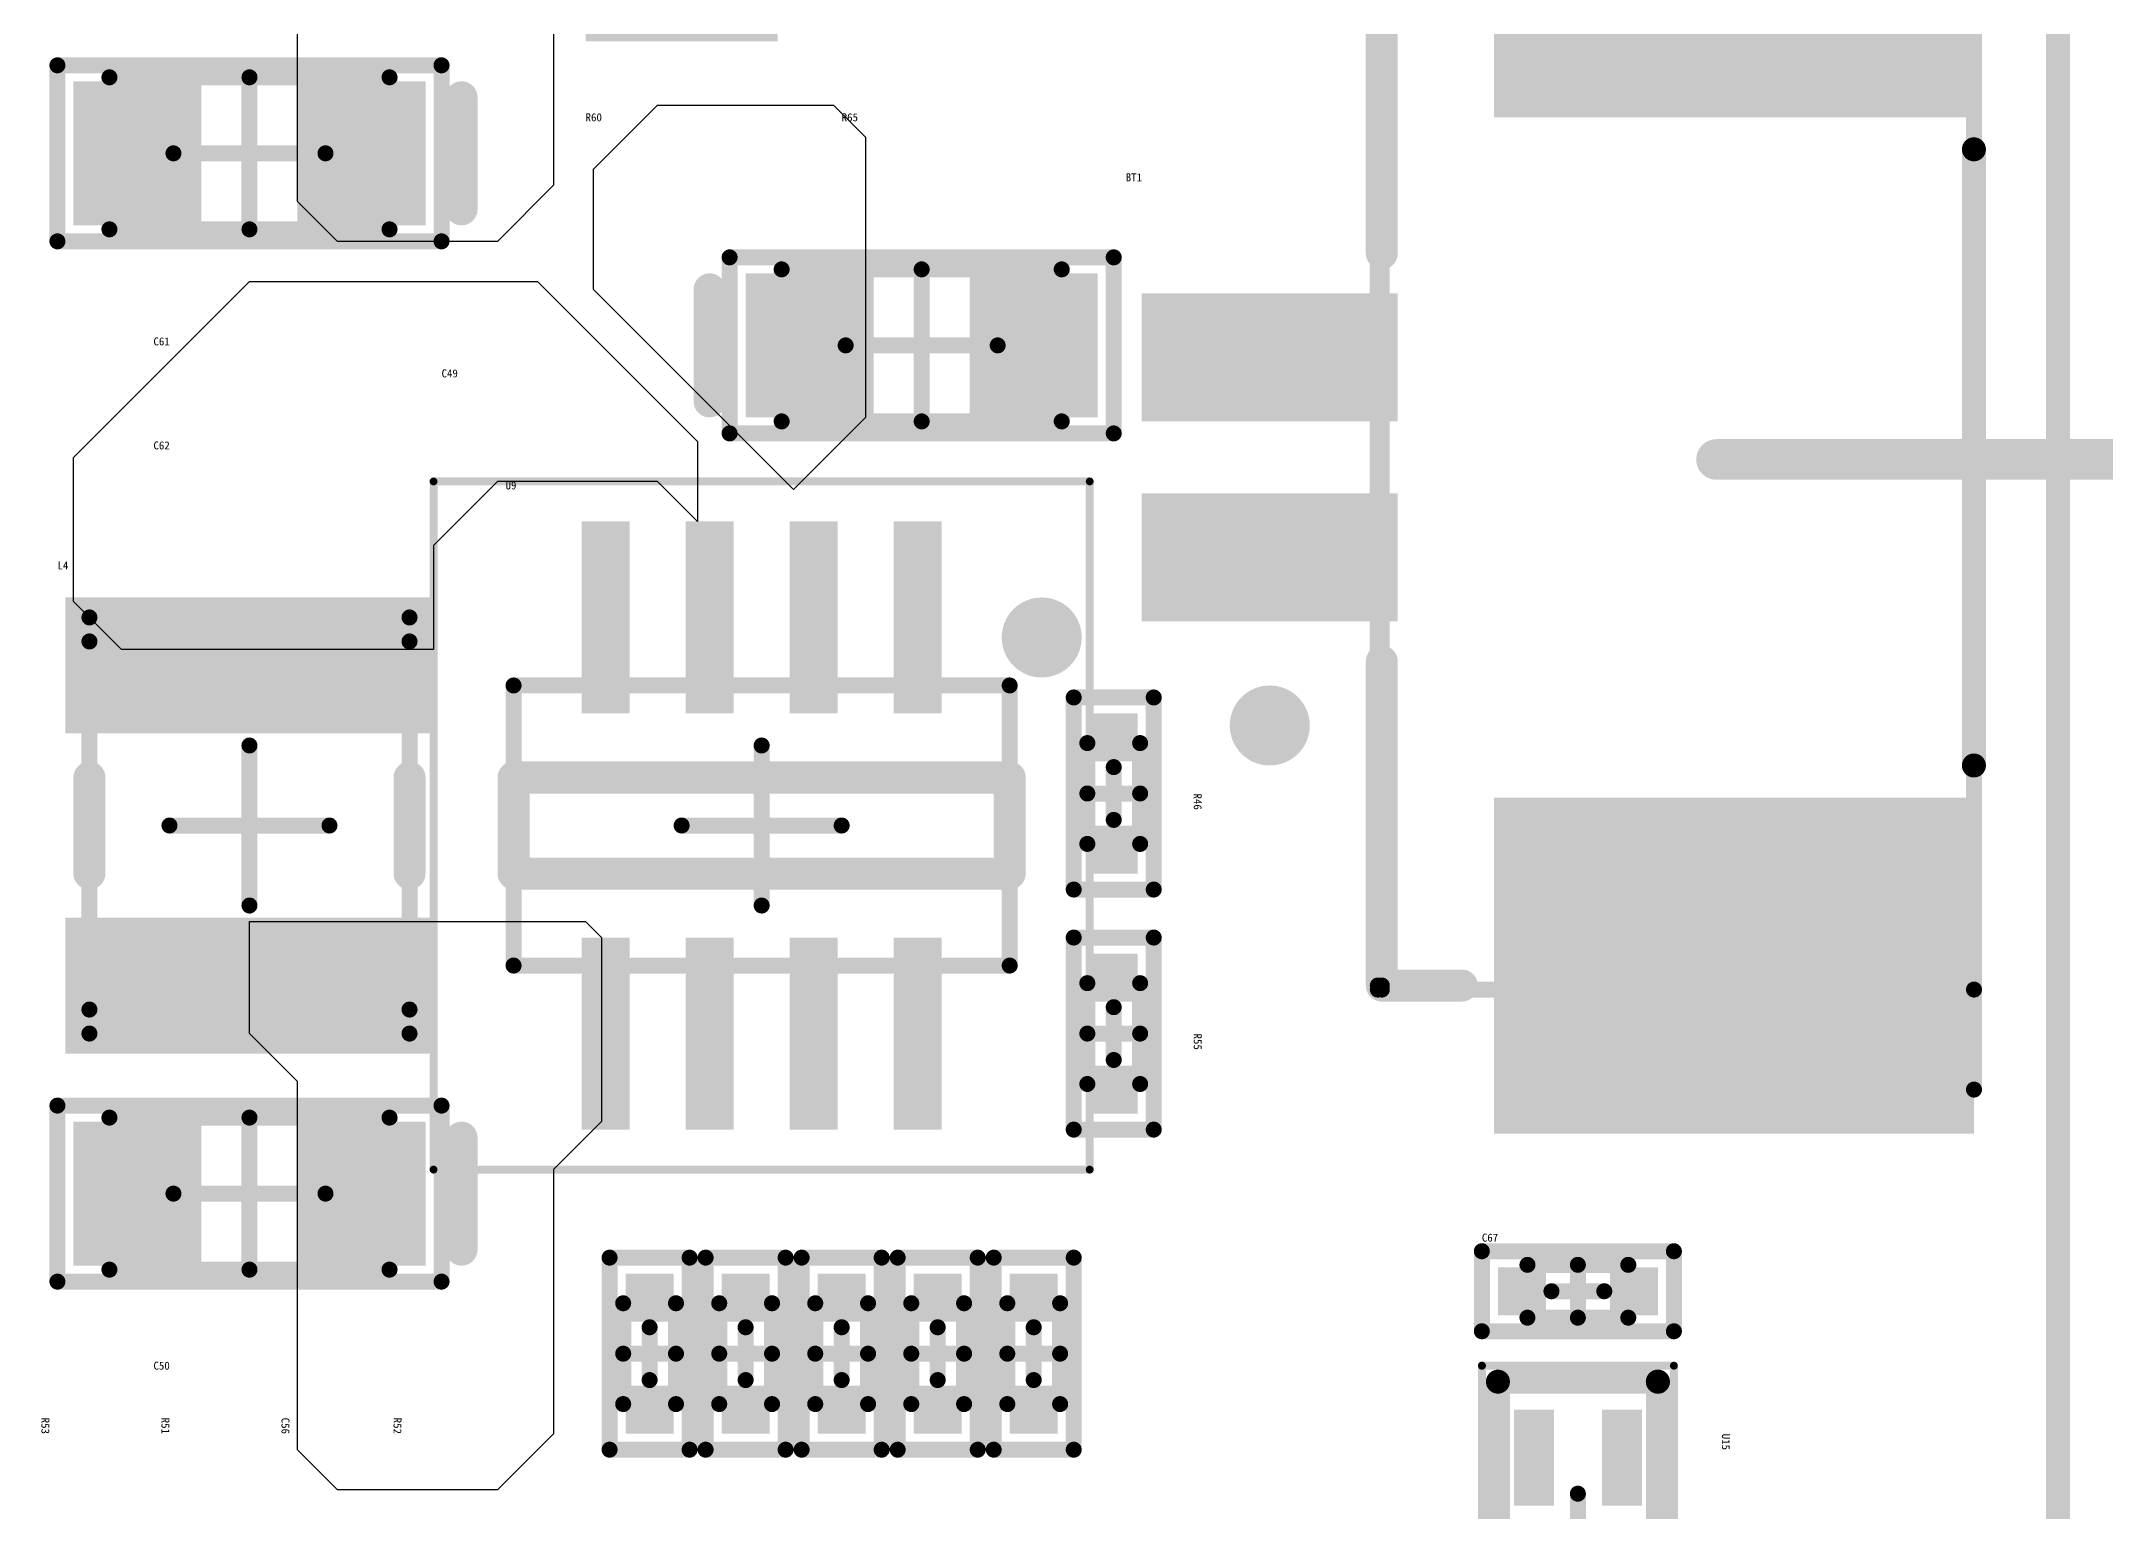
# Model space of a CAD drawing. Header units: millimetres. Extents: x 4 to 123, y 21 to 97.
# Drawn here: x 97.8 to 110.7, y 45.61 to 54.8 of the extents above; entities that cross this region are included whole.
import ezdxf

# ---------------------------------------------------------------- set-up
doc = ezdxf.new("R2010")
doc.units = ezdxf.units.MM
for name, color, linetype in [('KeepOutLayer', 6, 'Continuous'), ('Mechanical13', 56, 'Continuous'), ('Mechanical15', 56, 'Continuous'), ('Mechanical9', 56, 'Continuous'), ('TopLayer', 1, 'Continuous'), ('TopOverlay', 2, 'Continuous'), ('TopPaste', 8, 'Continuous')]:
    doc.layers.add(name, color=color, linetype=linetype)

msp = doc.modelspace()

# ---------------------------------------------------------------- linework, layer by layer
at = {"layer": 'KeepOutLayer', "const_width": 0.15}
msp.add_lwpolyline([(110.4, 28.4), (110.4, 78.6)], dxfattribs=at)
at = {"layer": 'Mechanical13', "const_width": 0.1}
for points in [[(106.175, 48.9), (106.175, 55.5)], [(109.875, 48.25), (109.875, 55.5)], [(98.225, 54.575), (99.975, 54.575)], [(98.225, 53.625), (98.225, 54.575)], [(99.975, 53.625), (99.975, 54.575)], [(98.225, 53.625), (99.975, 53.625)], [(102.425, 53.375), (104.175, 53.375)], [(102.425, 52.425), (102.425, 53.375)], [(104.175, 52.425), (104.175, 53.375)], [(102.425, 52.425), (104.175, 52.425)], [(98.1, 51.05), (100.1, 51.05)], [(98.1, 48.75), (98.1, 51.05)], [(100.1, 48.75), (100.1, 51.05)], [(100.75, 49.025), (100.75, 50.775)], [(100.75, 50.775), (103.85, 50.775)], [(103.85, 49.025), (103.85, 50.775)], [(104.335, 50.415), (104.665, 50.415)], [(104.335, 49.785), (104.335, 50.415)], [(104.665, 49.785), (104.665, 50.415)], [(104.335, 49.785), (104.665, 49.785)], [(100.75, 49.025), (103.85, 49.025)], [(104.335, 48.915), (104.665, 48.915)], [(104.335, 48.285), (104.335, 48.915)], [(104.665, 48.285), (104.665, 48.915)], [(106.175, 48.875), (109.875, 48.875)], [(98.1, 48.75), (100.1, 48.75)], [(104.335, 48.285), (104.665, 48.285)], [(98.225, 48.075), (99.975, 48.075)], [(98.225, 47.125), (98.225, 48.075)], [(99.975, 47.125), (99.975, 48.075)], [(98.225, 47.125), (99.975, 47.125)], [(107.085, 47.155), (107.715, 47.155)], [(107.085, 46.825), (107.085, 47.155)], [(107.715, 46.825), (107.715, 47.155)], [(101.435, 46.915), (101.765, 46.915)], [(101.435, 46.285), (101.435, 46.915)], [(101.765, 46.285), (101.765, 46.915)], [(102.035, 46.915), (102.365, 46.915)], [(102.035, 46.285), (102.035, 46.915)], [(102.365, 46.285), (102.365, 46.915)], [(102.635, 46.915), (102.965, 46.915)], [(102.635, 46.285), (102.635, 46.915)], [(102.965, 46.285), (102.965, 46.915)], [(103.235, 46.285), (103.235, 46.915)], [(103.235, 46.915), (103.565, 46.915)], [(103.565, 46.285), (103.565, 46.915)], [(103.835, 46.915), (104.165, 46.915)], [(103.835, 46.285), (103.835, 46.915)], [(104.165, 46.285), (104.165, 46.915)], [(107.085, 46.825), (107.715, 46.825)], [(106.9, 44.625), (106.9, 46.425)], [(106.9, 46.425), (107.9, 46.425)], [(107.9, 44.625), (107.9, 46.425)], [(101.435, 46.285), (101.765, 46.285)], [(102.035, 46.285), (102.365, 46.285)], [(102.635, 46.285), (102.965, 46.285)], [(103.235, 46.285), (103.565, 46.285)], [(103.835, 46.285), (104.165, 46.285)]]:
    msp.add_lwpolyline(points, dxfattribs=at)
at = {"layer": 'Mechanical13', "const_width": 0.05}
for points in [[(98.2, 54.575, 1), (98.25, 54.575, 1)], [(98.2, 54.575, 1), (98.25, 54.575, 1)], [(99.95, 54.575, 1), (100, 54.575, 1)], [(99.95, 54.575, 1), (100, 54.575, 1)], [(98.2, 53.625, 1), (98.25, 53.625, 1)], [(98.2, 53.625, 1), (98.25, 53.625, 1)], [(99.95, 53.625, 1), (100, 53.625, 1)], [(99.95, 53.625, 1), (100, 53.625, 1)], [(102.4, 53.375, 1), (102.45, 53.375, 1)], [(102.4, 53.375, 1), (102.45, 53.375, 1)], [(104.15, 53.375, 1), (104.2, 53.375, 1)], [(104.15, 53.375, 1), (104.2, 53.375, 1)], [(102.4, 52.425, 1), (102.45, 52.425, 1)], [(102.4, 52.425, 1), (102.45, 52.425, 1)], [(104.15, 52.425, 1), (104.2, 52.425, 1)], [(104.15, 52.425, 1), (104.2, 52.425, 1)], [(98.075, 51.05, 1), (98.125, 51.05, 1)], [(98.075, 51.05, 1), (98.125, 51.05, 1)], [(100.075, 51.05, 1), (100.125, 51.05, 1)], [(100.075, 51.05, 1), (100.125, 51.05, 1)], [(100.725, 50.775, 1), (100.775, 50.775, 1)], [(100.725, 50.775, 1), (100.775, 50.775, 1)], [(103.825, 50.775, 1), (103.875, 50.775, 1)], [(103.825, 50.775, 1), (103.875, 50.775, 1)], [(104.31, 50.415, 1), (104.36, 50.415, 1)], [(104.31, 50.415, 1), (104.36, 50.415, 1)], [(104.64, 50.415, 1), (104.69, 50.415, 1)], [(104.64, 50.415, 1), (104.69, 50.415, 1)], [(104.31, 49.785, 1), (104.36, 49.785, 1)], [(104.31, 49.785, 1), (104.36, 49.785, 1)], [(104.64, 49.785, 1), (104.69, 49.785, 1)], [(104.64, 49.785, 1), (104.69, 49.785, 1)], [(100.725, 49.025, 1), (100.775, 49.025, 1)], [(100.725, 49.025, 1), (100.775, 49.025, 1)], [(103.825, 49.025, 1), (103.875, 49.025, 1)], [(103.825, 49.025, 1), (103.875, 49.025, 1)], [(104.31, 48.915, 1), (104.36, 48.915, 1)], [(104.31, 48.915, 1), (104.36, 48.915, 1)], [(104.64, 48.915, 1), (104.69, 48.915, 1)], [(104.64, 48.915, 1), (104.69, 48.915, 1)], [(106.15, 48.9, 1), (106.2, 48.9, 1)], [(106.15, 48.875, 1), (106.2, 48.875, 1)], [(109.85, 48.875, 1), (109.9, 48.875, 1)], [(98.075, 48.75, 1), (98.125, 48.75, 1)], [(98.075, 48.75, 1), (98.125, 48.75, 1)], [(100.075, 48.75, 1), (100.125, 48.75, 1)], [(100.075, 48.75, 1), (100.125, 48.75, 1)], [(104.31, 48.285, 1), (104.36, 48.285, 1)], [(104.31, 48.285, 1), (104.36, 48.285, 1)], [(104.64, 48.285, 1), (104.69, 48.285, 1)], [(104.64, 48.285, 1), (104.69, 48.285, 1)], [(109.85, 48.25, 1), (109.9, 48.25, 1)], [(98.2, 48.075, 1), (98.25, 48.075, 1)], [(98.2, 48.075, 1), (98.25, 48.075, 1)], [(99.95, 48.075, 1), (100, 48.075, 1)], [(99.95, 48.075, 1), (100, 48.075, 1)], [(98.2, 47.125, 1), (98.25, 47.125, 1)], [(98.2, 47.125, 1), (98.25, 47.125, 1)], [(99.95, 47.125, 1), (100, 47.125, 1)], [(99.95, 47.125, 1), (100, 47.125, 1)], [(107.06, 47.155, 1), (107.11, 47.155, 1)], [(107.06, 47.155, 1), (107.11, 47.155, 1)], [(107.69, 47.155, 1), (107.74, 47.155, 1)], [(107.69, 47.155, 1), (107.74, 47.155, 1)], [(101.41, 46.915, 1), (101.46, 46.915, 1)], [(101.41, 46.915, 1), (101.46, 46.915, 1)], [(101.74, 46.915, 1), (101.79, 46.915, 1)], [(101.74, 46.915, 1), (101.79, 46.915, 1)], [(102.01, 46.915, 1), (102.06, 46.915, 1)], [(102.01, 46.915, 1), (102.06, 46.915, 1)], [(102.34, 46.915, 1), (102.39, 46.915, 1)], [(102.34, 46.915, 1), (102.39, 46.915, 1)], [(102.61, 46.915, 1), (102.66, 46.915, 1)], [(102.61, 46.915, 1), (102.66, 46.915, 1)], [(102.94, 46.915, 1), (102.99, 46.915, 1)], [(102.94, 46.915, 1), (102.99, 46.915, 1)], [(103.21, 46.915, 1), (103.26, 46.915, 1)], [(103.21, 46.915, 1), (103.26, 46.915, 1)], [(103.54, 46.915, 1), (103.59, 46.915, 1)], [(103.54, 46.915, 1), (103.59, 46.915, 1)], [(103.81, 46.915, 1), (103.86, 46.915, 1)], [(103.81, 46.915, 1), (103.86, 46.915, 1)], [(104.14, 46.915, 1), (104.19, 46.915, 1)], [(104.14, 46.915, 1), (104.19, 46.915, 1)], [(107.06, 46.825, 1), (107.11, 46.825, 1)], [(107.06, 46.825, 1), (107.11, 46.825, 1)], [(107.69, 46.825, 1), (107.74, 46.825, 1)], [(107.69, 46.825, 1), (107.74, 46.825, 1)], [(106.875, 46.425, 1), (106.925, 46.425, 1)], [(106.875, 46.425, 1), (106.925, 46.425, 1)], [(107.875, 46.425, 1), (107.925, 46.425, 1)], [(107.875, 46.425, 1), (107.925, 46.425, 1)], [(101.41, 46.285, 1), (101.46, 46.285, 1)], [(101.41, 46.285, 1), (101.46, 46.285, 1)], [(101.74, 46.285, 1), (101.79, 46.285, 1)], [(101.74, 46.285, 1), (101.79, 46.285, 1)], [(102.01, 46.285, 1), (102.06, 46.285, 1)], [(102.01, 46.285, 1), (102.06, 46.285, 1)], [(102.34, 46.285, 1), (102.39, 46.285, 1)], [(102.34, 46.285, 1), (102.39, 46.285, 1)], [(102.61, 46.285, 1), (102.66, 46.285, 1)], [(102.61, 46.285, 1), (102.66, 46.285, 1)], [(102.94, 46.285, 1), (102.99, 46.285, 1)], [(102.94, 46.285, 1), (102.99, 46.285, 1)], [(103.21, 46.285, 1), (103.26, 46.285, 1)], [(103.21, 46.285, 1), (103.26, 46.285, 1)], [(103.54, 46.285, 1), (103.59, 46.285, 1)], [(103.54, 46.285, 1), (103.59, 46.285, 1)], [(103.81, 46.285, 1), (103.86, 46.285, 1)], [(103.81, 46.285, 1), (103.86, 46.285, 1)], [(104.14, 46.285, 1), (104.19, 46.285, 1)], [(104.14, 46.285, 1), (104.19, 46.285, 1)]]:
    msp.add_lwpolyline(points, format="xyb", close=True, dxfattribs=at)
at = {"layer": 'Mechanical15'}
for points, const_width in [([(106.15, 48.9), (106.15, 55.5)], 0.1), ([(109.875, 48.25), (109.875, 55.5)], 0.1), ([(101.2, 54.85), (101.2, 55.35)], 0.1), ([(102.4, 54.85), (102.4, 55.35)], 0.1), ([(101.2, 54.85), (102.4, 54.85)], 0.1), ([(97.9, 54.65), (100.3, 54.65)], 0.1), ([(97.9, 53.55), (97.9, 54.65)], 0.1), ([(100.3, 53.55), (100.3, 54.65)], 0.1), ([(99.1, 53.625), (99.1, 54.575)], 0.1), ([(98.625, 54.1), (99.575, 54.1)], 0.1), ([(97.9, 53.55), (100.3, 53.55)], 0.1), ([(102.1, 53.45), (104.5, 53.45)], 0.1), ([(102.1, 52.35), (102.1, 53.45)], 0.1), ([(103.3, 52.425), (103.3, 53.375)], 0.1), ([(104.5, 52.35), (104.5, 53.45)], 0.1), ([(102.825, 52.9), (103.775, 52.9)], 0.1), ([(102.1, 52.35), (104.5, 52.35)], 0.1), ([(100.25, 47.75), (100.25, 52.05)], 0.05), ([(100.25, 52.05), (104.35, 52.05)], 0.05), ([(104.35, 47.75), (104.35, 52.05)], 0.05), ([(98.1, 51.2), (100.1, 51.2)], 0.1), ([(98.1, 48.6), (98.1, 51.2)], 0.1), ([(100.1, 48.6), (100.1, 51.2)], 0.1), ([(104.25, 50.7), (104.75, 50.7)], 0.1), ([(104.25, 49.5), (104.25, 50.7)], 0.1), ([(104.75, 49.5), (104.75, 50.7)], 0.1), ([(99.1, 49.4), (99.1, 50.4)], 0.1), ([(102.3, 49.4), (102.3, 50.4)], 0.1), ([(104.5, 49.935), (104.5, 50.265)], 0.1), ([(104.335, 50.1), (104.665, 50.1)], 0.1), ([(98.6, 49.9), (99.6, 49.9)], 0.1), ([(101.8, 49.9), (102.8, 49.9)], 0.1), ([(104.25, 49.5), (104.75, 49.5)], 0.1), ([(104.25, 49.2), (104.75, 49.2)], 0.1), ([(104.25, 48), (104.25, 49.2)], 0.1), ([(104.75, 48), (104.75, 49.2)], 0.1), ([(106.15, 48.875), (109.875, 48.875)], 0.1), ([(104.5, 48.435), (104.5, 48.765)], 0.1), ([(98.1, 48.6), (100.1, 48.6)], 0.1), ([(104.335, 48.6), (104.665, 48.6)], 0.1), ([(97.9, 48.15), (100.3, 48.15)], 0.1), ([(97.9, 47.05), (97.9, 48.15)], 0.1), ([(99.1, 47.125), (99.1, 48.075)], 0.1), ([(100.3, 47.05), (100.3, 48.15)], 0.1), ([(104.25, 48), (104.75, 48)], 0.1), ([(100.25, 47.75), (104.35, 47.75)], 0.05), ([(98.625, 47.6), (99.575, 47.6)], 0.1), ([(101.35, 47.2), (101.85, 47.2)], 0.1), ([(101.35, 46), (101.35, 47.2)], 0.1), ([(101.85, 46), (101.85, 47.2)], 0.1), ([(101.95, 47.2), (102.45, 47.2)], 0.1), ([(101.95, 46), (101.95, 47.2)], 0.1), ([(102.45, 46), (102.45, 47.2)], 0.1), ([(102.55, 47.2), (103.05, 47.2)], 0.1), ([(102.55, 46), (102.55, 47.2)], 0.1), ([(103.05, 46), (103.05, 47.2)], 0.1), ([(103.15, 46), (103.15, 47.2)], 0.1), ([(103.15, 47.2), (103.65, 47.2)], 0.1), ([(103.65, 46), (103.65, 47.2)], 0.1), ([(103.75, 47.2), (104.25, 47.2)], 0.1), ([(103.75, 46), (103.75, 47.2)], 0.1), ([(104.25, 46), (104.25, 47.2)], 0.1), ([(106.8, 47.24), (108, 47.24)], 0.1), ([(106.8, 46.74), (106.8, 47.24)], 0.1), ([(108, 46.74), (108, 47.24)], 0.1), ([(97.9, 47.05), (100.3, 47.05)], 0.1), ([(107.4, 46.825), (107.4, 47.155)], 0.1), ([(107.235, 46.99), (107.565, 46.99)], 0.1), ([(101.6, 46.435), (101.6, 46.765)], 0.1), ([(102.2, 46.435), (102.2, 46.765)], 0.1), ([(102.8, 46.435), (102.8, 46.765)], 0.1), ([(103.4, 46.435), (103.4, 46.765)], 0.1), ([(104, 46.435), (104, 46.765)], 0.1), ([(106.8, 46.74), (108, 46.74)], 0.1), ([(101.435, 46.6), (101.765, 46.6)], 0.1), ([(102.035, 46.6), (102.365, 46.6)], 0.1), ([(102.635, 46.6), (102.965, 46.6)], 0.1), ([(103.235, 46.6), (103.565, 46.6)], 0.1), ([(103.835, 46.6), (104.165, 46.6)], 0.1), ([(106.8, 44.525), (106.8, 46.525)], 0.05), ([(106.8, 46.525), (108, 46.525)], 0.05), ([(108, 44.525), (108, 46.525)], 0.05), ([(101.35, 46), (101.85, 46)], 0.1), ([(101.95, 46), (102.45, 46)], 0.1), ([(102.55, 46), (103.05, 46)], 0.1), ([(103.15, 46), (103.65, 46)], 0.1), ([(103.75, 46), (104.25, 46)], 0.1), ([(107.4, 45.325), (107.4, 45.725)], 0.1)]:
    msp.add_lwpolyline(points, dxfattribs=dict(at, const_width=const_width))
for points, const_width in [([(97.875, 54.65, 1), (97.925, 54.65, 1)], 0.05), ([(97.875, 54.65, 1), (97.925, 54.65, 1)], 0.05), ([(100.275, 54.65, 1), (100.325, 54.65, 1)], 0.05), ([(100.275, 54.65, 1), (100.325, 54.65, 1)], 0.05), ([(99.075, 54.575, 1), (99.125, 54.575, 1)], 0.05), ([(98.6, 54.1, 1), (98.65, 54.1, 1)], 0.05), ([(99.55, 54.1, 1), (99.6, 54.1, 1)], 0.05), ([(99.075, 53.625, 1), (99.125, 53.625, 1)], 0.05), ([(97.875, 53.55, 1), (97.925, 53.55, 1)], 0.05), ([(97.875, 53.55, 1), (97.925, 53.55, 1)], 0.05), ([(100.275, 53.55, 1), (100.325, 53.55, 1)], 0.05), ([(100.275, 53.55, 1), (100.325, 53.55, 1)], 0.05), ([(102.075, 53.45, 1), (102.125, 53.45, 1)], 0.05), ([(102.075, 53.45, 1), (102.125, 53.45, 1)], 0.05), ([(103.275, 53.375, 1), (103.325, 53.375, 1)], 0.05), ([(104.475, 53.45, 1), (104.525, 53.45, 1)], 0.05), ([(104.475, 53.45, 1), (104.525, 53.45, 1)], 0.05), ([(102.8, 52.9, 1), (102.85, 52.9, 1)], 0.05), ([(103.75, 52.9, 1), (103.8, 52.9, 1)], 0.05), ([(102.075, 52.35, 1), (102.125, 52.35, 1)], 0.05), ([(102.075, 52.35, 1), (102.125, 52.35, 1)], 0.05), ([(103.275, 52.425, 1), (103.325, 52.425, 1)], 0.05), ([(104.475, 52.35, 1), (104.525, 52.35, 1)], 0.05), ([(104.475, 52.35, 1), (104.525, 52.35, 1)], 0.05), ([(100.238, 52.05, 1), (100.262, 52.05, 1)], 0.025), ([(100.238, 52.05, 1), (100.262, 52.05, 1)], 0.025), ([(104.338, 52.05, 1), (104.362, 52.05, 1)], 0.025), ([(104.338, 52.05, 1), (104.362, 52.05, 1)], 0.025), ([(98.075, 51.2, 1), (98.125, 51.2, 1)], 0.05), ([(98.075, 51.2, 1), (98.125, 51.2, 1)], 0.05), ([(100.075, 51.2, 1), (100.125, 51.2, 1)], 0.05), ([(100.075, 51.2, 1), (100.125, 51.2, 1)], 0.05), ([(104.225, 50.7, 1), (104.275, 50.7, 1)], 0.05), ([(104.225, 50.7, 1), (104.275, 50.7, 1)], 0.05), ([(104.725, 50.7, 1), (104.775, 50.7, 1)], 0.05), ([(104.725, 50.7, 1), (104.775, 50.7, 1)], 0.05), ([(99.075, 50.4, 1), (99.125, 50.4, 1)], 0.05), ([(102.275, 50.4, 1), (102.325, 50.4, 1)], 0.05), ([(104.475, 50.265, 1), (104.525, 50.265, 1)], 0.05), ([(104.31, 50.1, 1), (104.36, 50.1, 1)], 0.05), ([(104.64, 50.1, 1), (104.69, 50.1, 1)], 0.05), ([(98.575, 49.9, 1), (98.625, 49.9, 1)], 0.05), ([(99.575, 49.9, 1), (99.625, 49.9, 1)], 0.05), ([(101.775, 49.9, 1), (101.825, 49.9, 1)], 0.05), ([(102.775, 49.9, 1), (102.825, 49.9, 1)], 0.05), ([(104.475, 49.935, 1), (104.525, 49.935, 1)], 0.05), ([(104.225, 49.5, 1), (104.275, 49.5, 1)], 0.05), ([(104.225, 49.5, 1), (104.275, 49.5, 1)], 0.05), ([(104.725, 49.5, 1), (104.775, 49.5, 1)], 0.05), ([(104.725, 49.5, 1), (104.775, 49.5, 1)], 0.05), ([(99.075, 49.4, 1), (99.125, 49.4, 1)], 0.05), ([(102.275, 49.4, 1), (102.325, 49.4, 1)], 0.05), ([(104.225, 49.2, 1), (104.275, 49.2, 1)], 0.05), ([(104.225, 49.2, 1), (104.275, 49.2, 1)], 0.05), ([(104.725, 49.2, 1), (104.775, 49.2, 1)], 0.05), ([(104.725, 49.2, 1), (104.775, 49.2, 1)], 0.05), ([(106.125, 48.9, 1), (106.175, 48.9, 1)], 0.05), ([(106.125, 48.875, 1), (106.175, 48.875, 1)], 0.05), ([(109.85, 48.875, 1), (109.9, 48.875, 1)], 0.05), ([(104.475, 48.765, 1), (104.525, 48.765, 1)], 0.05), ([(98.075, 48.6, 1), (98.125, 48.6, 1)], 0.05), ([(98.075, 48.6, 1), (98.125, 48.6, 1)], 0.05), ([(100.075, 48.6, 1), (100.125, 48.6, 1)], 0.05), ([(100.075, 48.6, 1), (100.125, 48.6, 1)], 0.05), ([(104.31, 48.6, 1), (104.36, 48.6, 1)], 0.05), ([(104.64, 48.6, 1), (104.69, 48.6, 1)], 0.05), ([(104.475, 48.435, 1), (104.525, 48.435, 1)], 0.05), ([(109.85, 48.25, 1), (109.9, 48.25, 1)], 0.05), ([(97.875, 48.15, 1), (97.925, 48.15, 1)], 0.05), ([(97.875, 48.15, 1), (97.925, 48.15, 1)], 0.05), ([(99.075, 48.075, 1), (99.125, 48.075, 1)], 0.05), ([(100.275, 48.15, 1), (100.325, 48.15, 1)], 0.05), ([(100.275, 48.15, 1), (100.325, 48.15, 1)], 0.05), ([(104.225, 48, 1), (104.275, 48, 1)], 0.05), ([(104.225, 48, 1), (104.275, 48, 1)], 0.05), ([(104.725, 48, 1), (104.775, 48, 1)], 0.05), ([(104.725, 48, 1), (104.775, 48, 1)], 0.05), ([(100.238, 47.75, 1), (100.262, 47.75, 1)], 0.025), ([(100.238, 47.75, 1), (100.262, 47.75, 1)], 0.025), ([(104.338, 47.75, 1), (104.362, 47.75, 1)], 0.025), ([(104.338, 47.75, 1), (104.362, 47.75, 1)], 0.025), ([(98.6, 47.6, 1), (98.65, 47.6, 1)], 0.05), ([(99.55, 47.6, 1), (99.6, 47.6, 1)], 0.05), ([(101.325, 47.2, 1), (101.375, 47.2, 1)], 0.05), ([(101.325, 47.2, 1), (101.375, 47.2, 1)], 0.05), ([(101.825, 47.2, 1), (101.875, 47.2, 1)], 0.05), ([(101.825, 47.2, 1), (101.875, 47.2, 1)], 0.05), ([(101.925, 47.2, 1), (101.975, 47.2, 1)], 0.05), ([(101.925, 47.2, 1), (101.975, 47.2, 1)], 0.05), ([(102.425, 47.2, 1), (102.475, 47.2, 1)], 0.05), ([(102.425, 47.2, 1), (102.475, 47.2, 1)], 0.05), ([(102.525, 47.2, 1), (102.575, 47.2, 1)], 0.05), ([(102.525, 47.2, 1), (102.575, 47.2, 1)], 0.05), ([(103.025, 47.2, 1), (103.075, 47.2, 1)], 0.05), ([(103.025, 47.2, 1), (103.075, 47.2, 1)], 0.05), ([(103.125, 47.2, 1), (103.175, 47.2, 1)], 0.05), ([(103.125, 47.2, 1), (103.175, 47.2, 1)], 0.05), ([(103.625, 47.2, 1), (103.675, 47.2, 1)], 0.05), ([(103.625, 47.2, 1), (103.675, 47.2, 1)], 0.05), ([(103.725, 47.2, 1), (103.775, 47.2, 1)], 0.05), ([(103.725, 47.2, 1), (103.775, 47.2, 1)], 0.05), ([(104.225, 47.2, 1), (104.275, 47.2, 1)], 0.05), ([(104.225, 47.2, 1), (104.275, 47.2, 1)], 0.05), ([(106.775, 47.24, 1), (106.825, 47.24, 1)], 0.05), ([(106.775, 47.24, 1), (106.825, 47.24, 1)], 0.05), ([(107.975, 47.24, 1), (108.025, 47.24, 1)], 0.05), ([(107.975, 47.24, 1), (108.025, 47.24, 1)], 0.05), ([(97.875, 47.05, 1), (97.925, 47.05, 1)], 0.05), ([(97.875, 47.05, 1), (97.925, 47.05, 1)], 0.05), ([(99.075, 47.125, 1), (99.125, 47.125, 1)], 0.05), ([(100.275, 47.05, 1), (100.325, 47.05, 1)], 0.05), ([(100.275, 47.05, 1), (100.325, 47.05, 1)], 0.05), ([(107.375, 47.155, 1), (107.425, 47.155, 1)], 0.05), ([(107.21, 46.99, 1), (107.26, 46.99, 1)], 0.05), ([(107.54, 46.99, 1), (107.59, 46.99, 1)], 0.05), ([(107.375, 46.825, 1), (107.425, 46.825, 1)], 0.05), ([(101.575, 46.765, 1), (101.625, 46.765, 1)], 0.05), ([(102.175, 46.765, 1), (102.225, 46.765, 1)], 0.05), ([(102.775, 46.765, 1), (102.825, 46.765, 1)], 0.05), ([(103.375, 46.765, 1), (103.425, 46.765, 1)], 0.05), ([(103.975, 46.765, 1), (104.025, 46.765, 1)], 0.05), ([(106.775, 46.74, 1), (106.825, 46.74, 1)], 0.05), ([(106.775, 46.74, 1), (106.825, 46.74, 1)], 0.05), ([(107.975, 46.74, 1), (108.025, 46.74, 1)], 0.05), ([(107.975, 46.74, 1), (108.025, 46.74, 1)], 0.05), ([(101.41, 46.6, 1), (101.46, 46.6, 1)], 0.05), ([(101.74, 46.6, 1), (101.79, 46.6, 1)], 0.05), ([(102.01, 46.6, 1), (102.06, 46.6, 1)], 0.05), ([(102.34, 46.6, 1), (102.39, 46.6, 1)], 0.05), ([(102.61, 46.6, 1), (102.66, 46.6, 1)], 0.05), ([(102.94, 46.6, 1), (102.99, 46.6, 1)], 0.05), ([(103.21, 46.6, 1), (103.26, 46.6, 1)], 0.05), ([(103.54, 46.6, 1), (103.59, 46.6, 1)], 0.05), ([(103.81, 46.6, 1), (103.86, 46.6, 1)], 0.05), ([(104.14, 46.6, 1), (104.19, 46.6, 1)], 0.05), ([(101.575, 46.435, 1), (101.625, 46.435, 1)], 0.05), ([(102.175, 46.435, 1), (102.225, 46.435, 1)], 0.05), ([(102.775, 46.435, 1), (102.825, 46.435, 1)], 0.05), ([(103.375, 46.435, 1), (103.425, 46.435, 1)], 0.05), ([(103.975, 46.435, 1), (104.025, 46.435, 1)], 0.05), ([(106.788, 46.525, 1), (106.813, 46.525, 1)], 0.025), ([(106.788, 46.525, 1), (106.813, 46.525, 1)], 0.025), ([(107.988, 46.525, 1), (108.012, 46.525, 1)], 0.025), ([(107.988, 46.525, 1), (108.012, 46.525, 1)], 0.025), ([(101.325, 46, 1), (101.375, 46, 1)], 0.05), ([(101.325, 46, 1), (101.375, 46, 1)], 0.05), ([(101.825, 46, 1), (101.875, 46, 1)], 0.05), ([(101.825, 46, 1), (101.875, 46, 1)], 0.05), ([(101.925, 46, 1), (101.975, 46, 1)], 0.05), ([(101.925, 46, 1), (101.975, 46, 1)], 0.05), ([(102.425, 46, 1), (102.475, 46, 1)], 0.05), ([(102.425, 46, 1), (102.475, 46, 1)], 0.05), ([(102.525, 46, 1), (102.575, 46, 1)], 0.05), ([(102.525, 46, 1), (102.575, 46, 1)], 0.05), ([(103.025, 46, 1), (103.075, 46, 1)], 0.05), ([(103.025, 46, 1), (103.075, 46, 1)], 0.05), ([(103.125, 46, 1), (103.175, 46, 1)], 0.05), ([(103.125, 46, 1), (103.175, 46, 1)], 0.05), ([(103.625, 46, 1), (103.675, 46, 1)], 0.05), ([(103.625, 46, 1), (103.675, 46, 1)], 0.05), ([(103.725, 46, 1), (103.775, 46, 1)], 0.05), ([(103.725, 46, 1), (103.775, 46, 1)], 0.05), ([(104.225, 46, 1), (104.275, 46, 1)], 0.05), ([(104.225, 46, 1), (104.275, 46, 1)], 0.05), ([(107.375, 45.725, 1), (107.425, 45.725, 1)], 0.05)]:
    msp.add_lwpolyline(points, format="xyb", close=True, dxfattribs=dict(at, const_width=const_width))
at = {"layer": 'Mechanical9', "const_width": 0.254}
msp.add_lwpolyline([(108.266, 52.187), (113.546, 52.187)], dxfattribs=at)
at = {"layer": 'Mechanical9', "const_width": 0.127}
msp.add_lwpolyline([(108.203, 52.187, 1), (108.33, 52.187, 1)], format="xyb", close=True, dxfattribs=at)
at = {"layer": 'TopLayer'}
for p, q in [((99.4, 53.8), (99.4, 56.1)), ((101, 55.55), (101, 53.9)), ((101.25, 54), (101.65, 54.4)), ((101.65, 54.4), (102.75, 54.4)), ((102.75, 54.4), (102.95, 54.2)), ((102.95, 54.2), (102.95, 52.45)), ((101.25, 53.25), (101.25, 54)), ((99.65, 53.55), (99.4, 53.8)), ((101, 53.9), (100.65, 53.55)), ((100.65, 53.55), (99.65, 53.55)), ((98, 52.2), (99.1, 53.3)), ((99.1, 53.3), (100.9, 53.3)), ((100.9, 53.3), (101.9, 52.3)), ((102.5, 52), (101.25, 53.25)), ((102.95, 52.45), (102.5, 52)), ((101.9, 52.3), (101.9, 51.8)), ((98, 51.3), (98, 52.2)), ((100.65, 52.05), (100.25, 51.65)), ((101.65, 52.05), (100.65, 52.05)), ((101.9, 51.8), (101.65, 52.05)), ((100.25, 51.65), (100.25, 51)), ((98.3, 51), (98, 51.3)), ((100.25, 51), (98.3, 51)), ((99.1, 49.3), (101.2, 49.3)), ((99.1, 48.6), (99.1, 49.3)), ((101.2, 49.3), (101.3, 49.2)), ((101.3, 49.2), (101.3, 48.05)), ((99.4, 48.3), (99.1, 48.6)), ((99.1, 48.6), (99.1, 48.6)), ((99.4, 46), (99.4, 48.3)), ((101.3, 48.05), (101, 47.75)), ((101, 47.75), (101, 46.1)), ((101, 46.1), (100.65, 45.75)), ((99.65, 45.75), (99.4, 46)), ((100.65, 45.75), (99.65, 45.75))]:
    msp.add_line(p, q, dxfattribs=at)
for points in [[(106.875, 56.425), (106.875, 54.325), (109.875, 56.425), (109.875, 54.325)], [(98, 54.55), (98, 53.65), (98.8, 54.55), (98.8, 53.65)], [(99.4, 54.55), (99.4, 53.65), (100.2, 54.55), (100.2, 53.65)], [(103, 52.45), (103, 53.35), (102.2, 52.45), (102.2, 53.35)], [(104.4, 52.45), (104.4, 53.35), (103.6, 52.45), (103.6, 53.35)], [(104.675, 53.225), (104.675, 52.425), (106.275, 53.225), (106.275, 52.425)], [(104.675, 51.975), (104.675, 51.175), (106.275, 51.975), (106.275, 51.175)], [(101.175, 50.6), (101.475, 50.6), (101.175, 51.8), (101.475, 51.8)], [(101.825, 50.6), (102.125, 50.6), (101.825, 51.8), (102.125, 51.8)], [(102.475, 50.6), (102.775, 50.6), (102.475, 51.8), (102.775, 51.8)], [(103.125, 50.6), (103.425, 50.6), (103.125, 51.8), (103.425, 51.8)], [(97.95, 50.475), (100.25, 50.475), (97.95, 51.325), (100.25, 51.325)], [(104.35, 50.3), (104.65, 50.3), (104.35, 50.6), (104.65, 50.6)], [(106.875, 50.075), (106.875, 47.975), (109.875, 50.075), (109.875, 47.975)], [(104.35, 49.6), (104.65, 49.6), (104.35, 49.9), (104.65, 49.9)], [(97.95, 48.475), (100.25, 48.475), (97.95, 49.325), (100.25, 49.325)], [(101.175, 48), (101.475, 48), (101.175, 49.2), (101.475, 49.2)], [(101.825, 48), (102.125, 48), (101.825, 49.2), (102.125, 49.2)], [(102.475, 48), (102.775, 48), (102.475, 49.2), (102.775, 49.2)], [(103.125, 48), (103.425, 48), (103.125, 49.2), (103.425, 49.2)], [(104.35, 48.8), (104.65, 48.8), (104.35, 49.1), (104.65, 49.1)], [(104.35, 48.1), (104.65, 48.1), (104.35, 48.4), (104.65, 48.4)], [(98, 48.05), (98, 47.15), (98.8, 48.05), (98.8, 47.15)], [(99.4, 48.05), (99.4, 47.15), (100.2, 48.05), (100.2, 47.15)], [(101.45, 46.8), (101.75, 46.8), (101.45, 47.1), (101.75, 47.1)], [(102.05, 46.8), (102.35, 46.8), (102.05, 47.1), (102.35, 47.1)], [(102.65, 46.8), (102.95, 46.8), (102.65, 47.1), (102.95, 47.1)], [(103.25, 46.8), (103.55, 46.8), (103.25, 47.1), (103.55, 47.1)], [(103.85, 46.8), (104.15, 46.8), (103.85, 47.1), (104.15, 47.1)], [(106.9, 47.14), (106.9, 46.84), (107.2, 47.14), (107.2, 46.84)], [(107.6, 47.14), (107.6, 46.84), (107.9, 47.14), (107.9, 46.84)], [(101.45, 46.1), (101.75, 46.1), (101.45, 46.4), (101.75, 46.4)], [(102.05, 46.1), (102.35, 46.1), (102.05, 46.4), (102.35, 46.4)], [(102.65, 46.1), (102.95, 46.1), (102.65, 46.4), (102.95, 46.4)], [(103.25, 46.1), (103.55, 46.1), (103.25, 46.4), (103.55, 46.4)], [(103.85, 46.1), (104.15, 46.1), (103.85, 46.4), (104.15, 46.4)], [(107, 45.65), (107.25, 45.65), (107, 46.25), (107.25, 46.25)], [(107.55, 45.65), (107.8, 45.65), (107.55, 46.25), (107.8, 46.25)]]:
    msp.add_solid(points, dxfattribs=at)
at = {"layer": 'TopOverlay'}
for points, const_width in [([(106.175, 53.475), (106.175, 55.5)], 0.2), ([(100.425, 53.75), (100.425, 54.45)], 0.2), ([(109.875, 50.275), (109.875, 54.125)], 0.15), ([(101.975, 52.55), (101.975, 53.25)], 0.2), ([(106.175, 48.9), (106.175, 50.925)], 0.2), ([(98.1, 49.6), (98.1, 50.2)], 0.2), ([(100.1, 49.6), (100.1, 50.2)], 0.2), ([(100.75, 50.2), (103.85, 50.2)], 0.2), ([(100.75, 49.6), (100.75, 50.2)], 0.2), ([(103.85, 49.6), (103.85, 50.2)], 0.2), ([(100.75, 49.6), (103.85, 49.6)], 0.2), ([(106.175, 48.9), (106.675, 48.9)], 0.2), ([(100.425, 47.25), (100.425, 47.95)], 0.2), ([(106.9, 44.625), (106.9, 46.425)], 0.15), ([(106.9, 46.425), (107.9, 46.425)], 0.15), ([(107.9, 44.625), (107.9, 46.425)], 0.15)]:
    msp.add_lwpolyline(points, dxfattribs=dict(at, const_width=const_width))
for points, const_width in [([(100.375, 54.45, 1), (100.475, 54.45, 1)], 0.1), ([(109.837, 54.125, 1), (109.912, 54.125, 1)], 0.075), ([(100.375, 53.75, 1), (100.475, 53.75, 1)], 0.1), ([(106.125, 53.475, 1), (106.225, 53.475, 1)], 0.1), ([(101.925, 53.25, 1), (102.025, 53.25, 1)], 0.1), ([(101.925, 52.55, 1), (102.025, 52.55, 1)], 0.1), ([(104.175, 51.075, 1), (103.925, 51.075, 1)], 0.25), ([(103.862, 51.075, 1), (103.987, 51.075, 1)], 0.125), ([(104.113, 51.075, 1), (104.238, 51.075, 1)], 0.125), ([(106.125, 50.925, 1), (106.225, 50.925, 1)], 0.1), ([(105.6, 50.525, 1), (105.35, 50.525, 1)], 0.25), ([(105.287, 50.525, 1), (105.412, 50.525, 1)], 0.125), ([(105.538, 50.525, 1), (105.662, 50.525, 1)], 0.125), ([(109.837, 50.275, 1), (109.912, 50.275, 1)], 0.075), ([(98.05, 50.2, 1), (98.15, 50.2, 1)], 0.1), ([(100.05, 50.2, 1), (100.15, 50.2, 1)], 0.1), ([(100.7, 50.2, 1), (100.8, 50.2, 1)], 0.1), ([(100.7, 50.2, 1), (100.8, 50.2, 1)], 0.1), ([(103.8, 50.2, 1), (103.9, 50.2, 1)], 0.1), ([(103.8, 50.2, 1), (103.9, 50.2, 1)], 0.1), ([(98.05, 49.6, 1), (98.15, 49.6, 1)], 0.1), ([(100.05, 49.6, 1), (100.15, 49.6, 1)], 0.1), ([(100.7, 49.6, 1), (100.8, 49.6, 1)], 0.1), ([(100.7, 49.6, 1), (100.8, 49.6, 1)], 0.1), ([(103.8, 49.6, 1), (103.9, 49.6, 1)], 0.1), ([(103.8, 49.6, 1), (103.9, 49.6, 1)], 0.1), ([(106.125, 48.9, 1), (106.225, 48.9, 1)], 0.1), ([(106.125, 48.9, 1), (106.225, 48.9, 1)], 0.1), ([(106.625, 48.9, 1), (106.725, 48.9, 1)], 0.1), ([(100.375, 47.95, 1), (100.475, 47.95, 1)], 0.1), ([(100.375, 47.25, 1), (100.475, 47.25, 1)], 0.1), ([(106.863, 46.425, 1), (106.938, 46.425, 1)], 0.075), ([(106.863, 46.425, 1), (106.938, 46.425, 1)], 0.075), ([(107.862, 46.425, 1), (107.938, 46.425, 1)], 0.075), ([(107.862, 46.425, 1), (107.938, 46.425, 1)], 0.075)]:
    msp.add_lwpolyline(points, format="xyb", close=True, dxfattribs=dict(at, const_width=const_width))
at = {"layer": 'TopPaste'}
for points in [[(106.875, 56.425), (106.875, 54.325), (109.875, 56.425), (109.875, 54.325)], [(98, 54.55), (98, 53.65), (98.8, 54.55), (98.8, 53.65)], [(99.4, 54.55), (99.4, 53.65), (100.2, 54.55), (100.2, 53.65)], [(103, 52.45), (103, 53.35), (102.2, 52.45), (102.2, 53.35)], [(104.4, 52.45), (104.4, 53.35), (103.6, 52.45), (103.6, 53.35)], [(104.675, 53.225), (104.675, 52.425), (106.275, 53.225), (106.275, 52.425)], [(104.675, 51.975), (104.675, 51.175), (106.275, 51.975), (106.275, 51.175)], [(101.175, 50.6), (101.475, 50.6), (101.175, 51.8), (101.475, 51.8)], [(101.825, 50.6), (102.125, 50.6), (101.825, 51.8), (102.125, 51.8)], [(102.475, 50.6), (102.775, 50.6), (102.475, 51.8), (102.775, 51.8)], [(103.125, 50.6), (103.425, 50.6), (103.125, 51.8), (103.425, 51.8)], [(97.95, 50.475), (100.25, 50.475), (97.95, 51.325), (100.25, 51.325)], [(104.35, 50.3), (104.65, 50.3), (104.35, 50.6), (104.65, 50.6)], [(106.875, 50.075), (106.875, 47.975), (109.875, 50.075), (109.875, 47.975)], [(104.35, 49.6), (104.65, 49.6), (104.35, 49.9), (104.65, 49.9)], [(97.95, 48.475), (100.25, 48.475), (97.95, 49.325), (100.25, 49.325)], [(101.175, 48), (101.475, 48), (101.175, 49.2), (101.475, 49.2)], [(101.825, 48), (102.125, 48), (101.825, 49.2), (102.125, 49.2)], [(102.475, 48), (102.775, 48), (102.475, 49.2), (102.775, 49.2)], [(103.125, 48), (103.425, 48), (103.125, 49.2), (103.425, 49.2)], [(104.35, 48.8), (104.65, 48.8), (104.35, 49.1), (104.65, 49.1)], [(104.35, 48.1), (104.65, 48.1), (104.35, 48.4), (104.65, 48.4)], [(98, 48.05), (98, 47.15), (98.8, 48.05), (98.8, 47.15)], [(99.4, 48.05), (99.4, 47.15), (100.2, 48.05), (100.2, 47.15)], [(101.45, 46.8), (101.75, 46.8), (101.45, 47.1), (101.75, 47.1)], [(102.05, 46.8), (102.35, 46.8), (102.05, 47.1), (102.35, 47.1)], [(102.65, 46.8), (102.95, 46.8), (102.65, 47.1), (102.95, 47.1)], [(103.25, 46.8), (103.55, 46.8), (103.25, 47.1), (103.55, 47.1)], [(103.85, 46.8), (104.15, 46.8), (103.85, 47.1), (104.15, 47.1)], [(106.9, 47.14), (106.9, 46.84), (107.2, 47.14), (107.2, 46.84)], [(107.6, 47.14), (107.6, 46.84), (107.9, 47.14), (107.9, 46.84)], [(101.45, 46.1), (101.75, 46.1), (101.45, 46.4), (101.75, 46.4)], [(102.05, 46.1), (102.35, 46.1), (102.05, 46.4), (102.35, 46.4)], [(102.65, 46.1), (102.95, 46.1), (102.65, 46.4), (102.95, 46.4)], [(103.25, 46.1), (103.55, 46.1), (103.25, 46.4), (103.55, 46.4)], [(103.85, 46.1), (104.15, 46.1), (103.85, 46.4), (104.15, 46.4)], [(107, 45.65), (107.25, 45.65), (107, 46.25), (107.25, 46.25)], [(107.55, 45.65), (107.8, 45.65), (107.55, 46.25), (107.8, 46.25)]]:
    msp.add_solid(points, dxfattribs=at)

# ---------------------------------------------------------------- texts
at = {"layer": 'TopOverlay'}
for s, p in [('R60', (101.2, 54.3)), ('R65', (102.8, 54.3)), ('BT1', (104.575, 53.925)), ('C61', (98.5, 52.9)), ('C49', (100.3, 52.7)), ('C62', (98.5, 52.25)), ('U9', (100.7, 52)), ('L4', (97.9, 51.5)), ('C67', (106.8, 47.3)), ('C50', (98.5, 46.5))]:
    msp.add_text(s, height=0.05, dxfattribs=at).set_placement(p)
for s, p in [('R46', (105, 50.1)), ('R55', (105, 48.6)), ('R53', (97.8, 46.2)), ('R51', (98.55, 46.2)), ('C56', (99.3, 46.2)), ('R52', (100, 46.2)), ('U15', (108.3, 46.1))]:
    msp.add_text(s, height=0.05, rotation=270, dxfattribs=at).set_placement(p)

doc.saveas('drawing.dxf')
